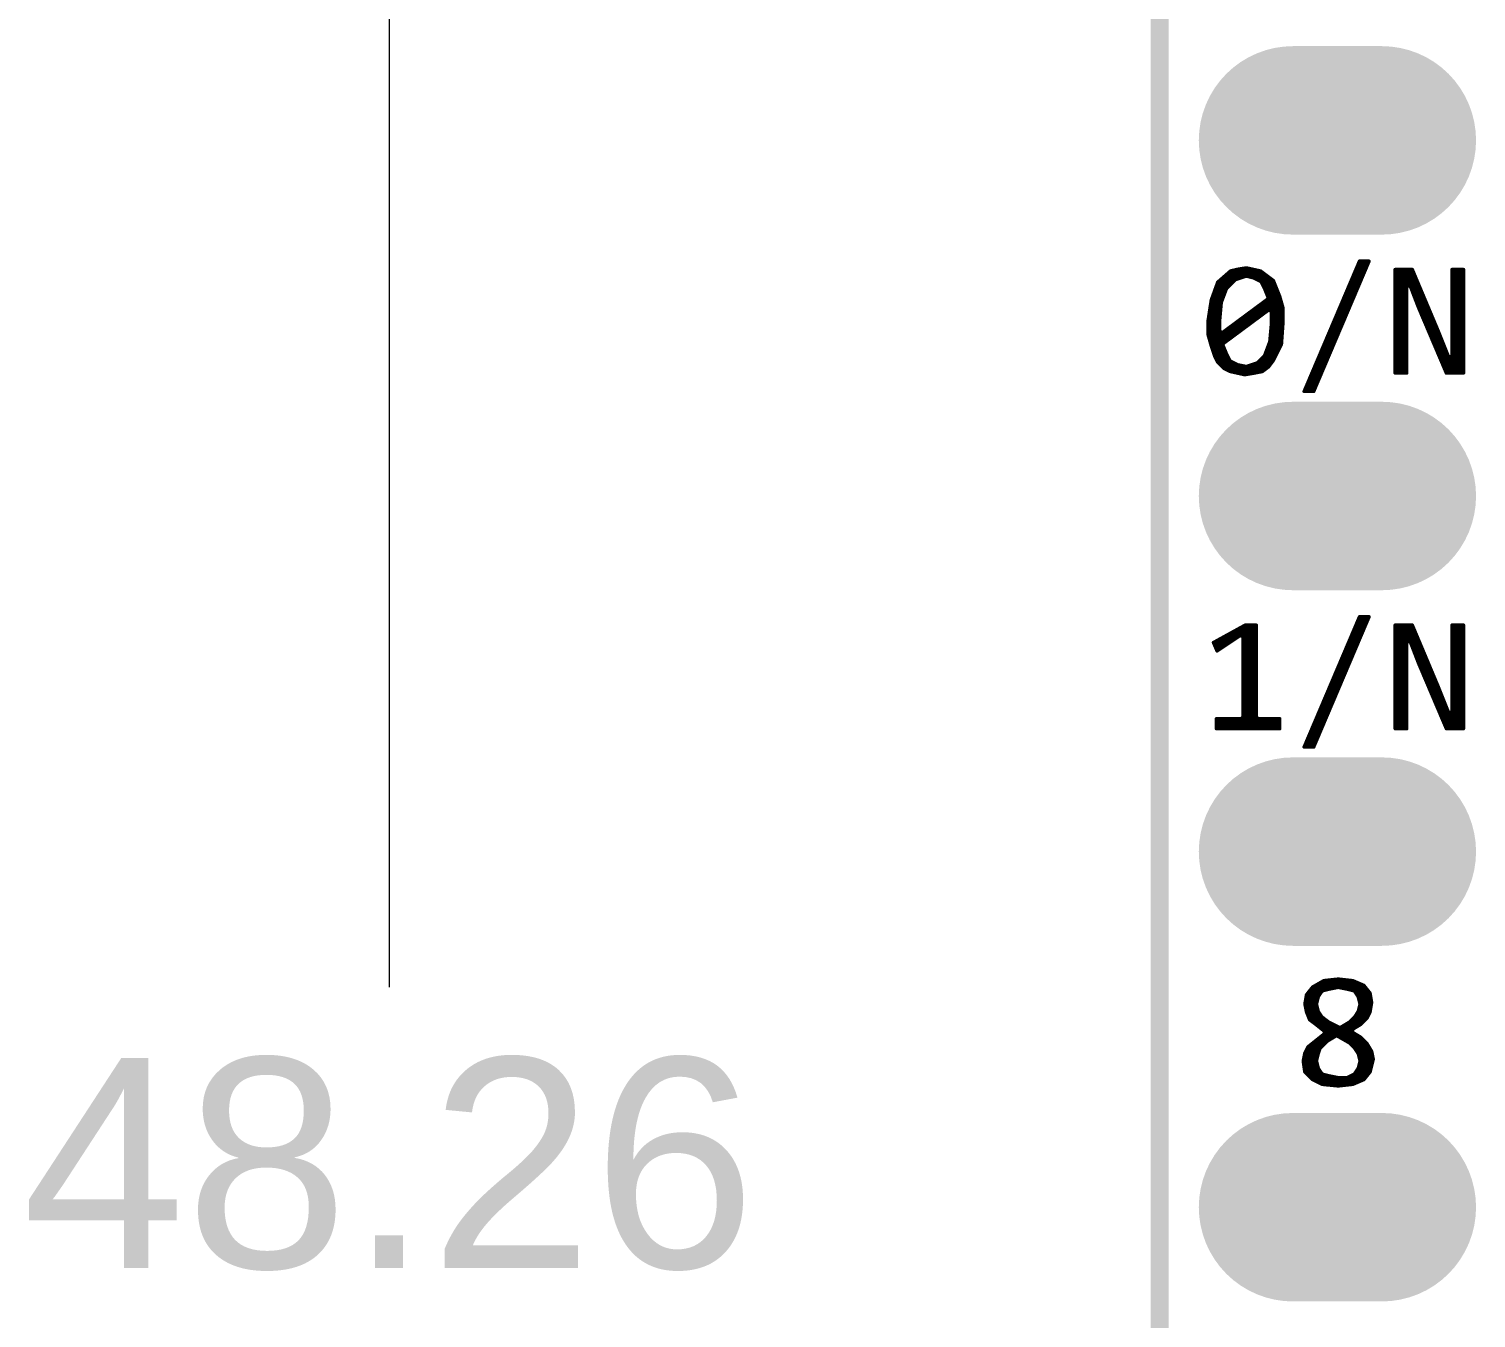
# Model space of a CAD drawing. Extents: x 17.3 to 58.6, y 21.7 to 91.7.
# Drawn here: x 17.32 to 27.66, y 48.43 to 57.64 of the extents above; entities that cross this region are included whole.
import ezdxf

# ---------------------------------------------------------------- set-up
doc = ezdxf.new("R2010")
doc.units = 0
doc.header["$MEASUREMENT"] = 0
doc.layers.get('0').update_dxf_attribs({"linetype": 'CONTINUOUS'})
doc.layers.add('SILKTOP_PHO', color=251, linetype='CONTINUOUS', true_color=0x636466)
doc.styles.get("Standard").update_dxf_attribs({"font": 'arial.ttf'})
doc.dimstyles.new('1', dxfattribs={"dimtxt": 1.5, "dimasz": 1.5, "dimexe": 0.18, "dimexo": 0, "dimgap": 0.5, "dimtad": 0, "dimtih": 1, "dimtoh": 1, "dimzin": 0, "dimdsep": 46, "dimtxsty": 'Standard', "dimcen": 0.09, "dimclrd": 7, "dimadec": 0, "dimazin": 0, "dimtfac": 1, "dimtofl": 0, "dimtmove": 2, "dimatfit": 3, "dimfxl": 1, "dimtolj": 1, "dimtzin": 0, "dimlwd": 15, "dimlwe": 15, "dimarcsym": 0})

# ---------------------------------------------------------------- blocks, each defined once
blk = doc.blocks.new('ROUND_191')
at = {"const_width": 0.0127}
blk.add_lwpolyline([(-0.00635, 0, 1), (0.00635, 0, 1)], format="xyb", close=True, dxfattribs=at)
blk = doc.blocks.new('OBLONG_47')
at = {"const_width": 1.3462}
blk.add_lwpolyline([(0.3175, 0), (-0.3175, 0)], dxfattribs=at)
at = {"const_width": 0.6731}
for points in [[(-0.65405, 0, 1), (0.01905, 0, 1)], [(-0.01905, 0, 1), (0.65405, 0, 1)]]:
    blk.add_lwpolyline(points, format="xyb", close=True, dxfattribs=at)
blk = doc.blocks.new('*D78')
at = {"color": 0, "linetype": 'Continuous', "lineweight": 15, "transparency": 16777216}
for p, q in [((25.9, 73.66), (19.713, 73.66)), ((25.9, 25.4), (19.713, 25.4))]:
    blk.add_line(p, q, dxfattribs=at)
at = {"color": 7, "linetype": 'Continuous', "lineweight": 15, "transparency": 16777216}
for p, q in [((19.893, 72.16), (19.893, 50.796)), ((19.893, 26.9), (19.893, 48.264))]:
    blk.add_line(p, q, dxfattribs=at)
at = {"color": 7, "linetype": 'Continuous', "transparency": 16777216}
for points in [[(19.643, 72.16), (20.143, 72.16), (19.893, 73.66)], [(19.643, 26.9), (20.143, 26.9), (19.893, 25.4)]]:
    blk.add_solid(points, dxfattribs=at)
at = {"color": 0, "linetype": 'Continuous', "transparency": 16777216, "insert": (19.893, 49.53), "char_height": 1.5, "attachment_point": 5}
blk.add_mtext('\\A1;48.26', dxfattribs=at)

msp = doc.modelspace()

# ---------------------------------------------------------------- linework, layer by layer
at = {"const_width": 0.127}
msp.add_lwpolyline([(25.4, 73.159874), (25.4, 25.900126)], dxfattribs=at)
at = {"layer": 'SILKTOP_PHO', "color": 251, "true_color": 0x636466}
for points, const_width in [([(25.4, 73.159874), (25.4, 25.900126)], 0.127), ([(26.018998, 55.933848), (25.950164, 55.922418)], 0.0254), ([(26.0096, 55.873396), (26.0096, 55.932324)], 0.0254), ([(26.12136, 55.911242), (26.018998, 55.933848)], 0.0254), ([(26.827734, 55.981854), (26.43251, 55.052214)], 0.0254), ([(26.500328, 55.052214), (26.895552, 55.981854)], 0.0254), ([(26.8224, 55.809642), (26.8224, 55.969662)], 0.0254), ([(26.895552, 55.981854), (26.827734, 55.981854)], 0.0254), ([(26.8478, 55.869586), (26.8478, 55.981854)], 0.0254), ([(26.8732, 55.929276), (26.8732, 55.981854)], 0.0254), ([(25.815036, 55.831994), (25.769062, 55.704994)], 0.0254), ([(25.905968, 55.911496), (25.815036, 55.831994)], 0.0254), ([(25.8318, 55.601108), (25.8318, 55.846472)], 0.0254), ([(25.8572, 55.73395), (25.8572, 55.868824)], 0.0254), ([(25.879044, 55.78856), (25.938734, 55.848504)], 0.0254), ([(25.8826, 55.79237), (25.8826, 55.890922)], 0.0254), ([(25.950164, 55.922418), (25.905968, 55.911496)], 0.0254), ([(25.908, 55.81777), (25.908, 55.912004)], 0.0254), ([(25.9334, 55.84317), (25.9334, 55.918354)], 0.0254), ([(25.938734, 55.848504), (25.94356, 55.851552)], 0.0254), ([(25.94356, 55.851552), (26.015188, 55.875428)], 0.0254), ([(25.9588, 55.856632), (25.9588, 55.923942)], 0.0254), ([(25.9842, 55.865014), (25.9842, 55.92826)], 0.0254), ([(26.015188, 55.875428), (26.0223, 55.875682)], 0.0254), ([(26.0223, 55.875682), (26.070052, 55.863744)], 0.0254), ([(26.035, 55.87238), (26.035, 55.930292)], 0.0254), ([(26.0604, 55.86603), (26.0604, 55.924704)], 0.0254), ([(26.070052, 55.863744), (26.072592, 55.862728)], 0.0254), ([(26.072592, 55.862728), (26.120344, 55.838852)], 0.0254), ([(26.0858, 55.856124), (26.0858, 55.919116)], 0.0254), ([(26.1112, 55.843424), (26.1112, 55.913528)], 0.0254), ([(26.120344, 55.838852), (26.126186, 55.833264)], 0.0254), ([(26.211784, 55.843424), (26.12136, 55.911242)], 0.0254), ([(26.126186, 55.833264), (26.150062, 55.785258)], 0.0254), ([(26.1366, 55.812182), (26.1366, 55.899812)], 0.0254), ([(26.162, 55.75554), (26.162, 55.880762)], 0.0254), ([(26.1874, 55.637176), (26.1874, 55.861712)], 0.0254), ([(26.258012, 55.727854), (26.211784, 55.843424)], 0.0254), ([(26.2128, 55.275734), (26.2128, 55.840884)], 0.0254), ([(26.7716, 55.690262), (26.7716, 55.850028)], 0.0254), ([(26.797, 55.749952), (26.797, 55.909718)], 0.0254), ([(27.204924, 55.922164), (27.08275, 55.922164)], 0.0254), ([(27.08275, 55.922164), (27.08275, 55.183532)], 0.0254), ([(27.1018, 55.183532), (27.1018, 55.922164)], 0.0254), ([(27.1272, 55.183532), (27.1272, 55.922164)], 0.0254), ([(27.1526, 55.183532), (27.1526, 55.922164)], 0.0254), ([(27.178, 55.816246), (27.178, 55.922164)], 0.0254), ([(27.2034, 55.771542), (27.2034, 55.922164)], 0.0254), ([(27.39263, 55.476394), (27.204924, 55.922164)], 0.0254), ([(27.2288, 55.705502), (27.2288, 55.865268)], 0.0254), ([(27.570684, 55.922164), (27.488642, 55.922164)], 0.0254), ([(27.488642, 55.922164), (27.488642, 55.30215)], 0.0254), ([(27.5082, 55.183532), (27.5082, 55.922164)], 0.0254), ([(27.5336, 55.183532), (27.5336, 55.922164)], 0.0254), ([(27.559, 55.183532), (27.559, 55.922164)], 0.0254), ([(27.570684, 55.183532), (27.570684, 55.922164)], 0.0254), ([(25.781, 55.340504), (25.781, 55.738014)], 0.0254), ([(25.8064, 55.278528), (25.8064, 55.807864)], 0.0254), ([(25.840182, 55.688738), (25.875996, 55.784242)], 0.0254), ([(25.875996, 55.784242), (25.879044, 55.78856)], 0.0254), ([(26.150062, 55.785258), (26.15057, 55.784496)], 0.0254), ([(26.15057, 55.784496), (26.174446, 55.724806)], 0.0254), ([(26.174446, 55.724806), (26.175208, 55.71998)], 0.0254), ([(26.2382, 55.326534), (26.2382, 55.777384)], 0.0254), ([(26.281126, 55.646574), (26.258012, 55.727854)], 0.0254), ([(26.7208, 55.570628), (26.7208, 55.730394)], 0.0254), ([(26.7462, 55.630572), (26.7462, 55.790338)], 0.0254), ([(27.164792, 55.803546), (27.18943, 55.808118)], 0.0254), ([(27.164792, 55.183532), (27.164792, 55.803546)], 0.0254), ([(27.18943, 55.808118), (27.248866, 55.653178)], 0.0254), ([(27.2542, 55.640732), (27.2542, 55.80507)], 0.0254), ([(27.2796, 55.581042), (27.2796, 55.744618)], 0.0254), ([(25.769062, 55.704994), (25.74544, 55.551832)], 0.0254), ([(25.827482, 55.553864), (25.83942, 55.685436)], 0.0254), ([(25.83942, 55.685436), (25.840182, 55.688738)], 0.0254), ([(26.170128, 55.70982), (25.847802, 55.47106)], 0.0254), ([(25.856438, 55.395876), (26.178764, 55.634636)], 0.0254), ([(26.0604, 55.547006), (26.0604, 55.62854)], 0.0254), ([(26.0858, 55.565802), (26.0858, 55.647336)], 0.0254), ([(26.1112, 55.584598), (26.1112, 55.666132)], 0.0254), ([(26.1366, 55.603394), (26.1366, 55.684928)], 0.0254), ([(26.162, 55.62219), (26.162, 55.703724)], 0.0254), ([(26.175208, 55.71998), (26.170128, 55.70982)], 0.0254), ([(26.178764, 55.634636), (26.199084, 55.624476)], 0.0254), ([(26.199084, 55.624476), (26.199084, 55.54091)], 0.0254), ([(26.2636, 55.377334), (26.2636, 55.708042)], 0.0254), ([(26.281126, 55.553356), (26.281126, 55.646574)], 0.0254), ([(26.6954, 55.510938), (26.6954, 55.670704)], 0.0254), ([(27.248866, 55.653178), (27.44851, 55.183532)], 0.0254), ([(27.305, 55.521098), (27.305, 55.68442)], 0.0254), ([(27.3304, 55.461408), (27.3304, 55.623968)], 0.0254), ([(25.74544, 55.551832), (25.74544, 55.459122)], 0.0254), ([(25.7556, 55.423308), (25.7556, 55.618126)], 0.0254), ([(25.827482, 55.552848), (25.827482, 55.553864)], 0.0254), ([(25.827482, 55.48122), (25.827482, 55.552848)], 0.0254), ([(25.9334, 55.452772), (25.9334, 55.53456)], 0.0254), ([(25.9588, 55.471568), (25.9588, 55.553356)], 0.0254), ([(25.9842, 55.490364), (25.9842, 55.572152)], 0.0254), ([(26.0096, 55.509414), (26.0096, 55.590948)], 0.0254), ([(26.035, 55.52821), (26.035, 55.609744)], 0.0254), ([(26.199084, 55.53964), (26.187146, 55.408322)], 0.0254), ([(26.199084, 55.54091), (26.199084, 55.53964)], 0.0254), ([(26.269442, 55.389018), (26.281126, 55.553356)], 0.0254), ([(26.6446, 55.391304), (26.6446, 55.551324)], 0.0254), ([(26.67, 55.451248), (26.67, 55.611014)], 0.0254), ([(27.3558, 55.401718), (27.3558, 55.56377)], 0.0254), ([(25.74544, 55.459122), (25.768808, 55.377588)], 0.0254), ([(25.847802, 55.47106), (25.827482, 55.48122)], 0.0254), ([(25.8318, 55.244746), (25.8318, 55.471568)], 0.0254), ([(25.8572, 55.396384), (25.8572, 55.477918)], 0.0254), ([(25.8826, 55.41518), (25.8826, 55.496714)], 0.0254), ([(25.908, 55.433976), (25.908, 55.515764)], 0.0254), ([(26.5938, 55.271924), (26.5938, 55.43169)], 0.0254), ([(26.6192, 55.331614), (26.6192, 55.49138)], 0.0254), ([(27.3812, 55.342028), (27.3812, 55.503318)], 0.0254), ([(27.464258, 55.297324), (27.39263, 55.476394)], 0.0254), ([(27.4066, 55.282084), (27.4066, 55.441342)], 0.0254), ([(25.768808, 55.377588), (25.792176, 55.306976)], 0.0254), ([(25.851358, 55.385716), (25.856438, 55.395876)], 0.0254), ([(25.85212, 55.38089), (25.851358, 55.385716)], 0.0254), ([(25.87625, 55.3212), (25.85212, 55.38089)], 0.0254), ([(25.8572, 55.219346), (25.8572, 55.368698)], 0.0254), ([(25.876504, 55.320184), (25.87625, 55.3212)], 0.0254), ([(25.90038, 55.272432), (25.876504, 55.320184)], 0.0254), ([(26.186384, 55.40502), (26.15057, 55.309516)], 0.0254), ([(26.162, 55.216044), (26.162, 55.339996)], 0.0254), ([(26.187146, 55.408322), (26.186384, 55.40502)], 0.0254), ([(26.1874, 55.240936), (26.1874, 55.41137)], 0.0254), ([(26.211276, 55.27294), (26.269442, 55.389018)], 0.0254), ([(26.543, 55.15229), (26.543, 55.312056)], 0.0254), ([(26.5684, 55.21198), (26.5684, 55.372)], 0.0254), ([(27.432, 55.222394), (27.432, 55.377842)], 0.0254), ([(27.4574, 55.183532), (27.4574, 55.314342)], 0.0254), ([(25.792176, 55.306976), (25.814782, 55.261764)], 0.0254), ([(25.814782, 55.261764), (25.85974, 55.21706)], 0.0254), ([(25.85974, 55.21706), (25.90419, 55.194708)], 0.0254), ([(25.8826, 55.20563), (25.8826, 55.308246)], 0.0254), ([(25.906222, 55.266844), (25.90038, 55.272432)], 0.0254), ([(25.953974, 55.242968), (25.906222, 55.266844)], 0.0254), ([(25.908, 55.193946), (25.908, 55.265828)], 0.0254), ([(25.9334, 55.188358), (25.9334, 55.253128)], 0.0254), ([(25.957022, 55.241952), (25.953974, 55.242968)], 0.0254), ([(26.016712, 55.230014), (25.957022, 55.241952)], 0.0254), ([(25.9588, 55.182516), (25.9588, 55.241444)], 0.0254), ([(25.9842, 55.176928), (25.9842, 55.236364)], 0.0254), ([(26.0096, 55.172102), (26.0096, 55.231284)], 0.0254), ([(26.023316, 55.230268), (26.016712, 55.230014)], 0.0254), ([(26.094944, 55.254144), (26.023316, 55.230268)], 0.0254), ([(26.035, 55.17642), (26.035, 55.234332)], 0.0254), ([(26.0604, 55.180484), (26.0604, 55.242714)], 0.0254), ([(26.0858, 55.185056), (26.0858, 55.251096)], 0.0254), ([(26.09977, 55.257192), (26.094944, 55.254144)], 0.0254), ([(26.147522, 55.304944), (26.09977, 55.257192)], 0.0254), ([(26.1112, 55.190136), (26.1112, 55.268622)], 0.0254), ([(26.133298, 55.194454), (26.17724, 55.227474)], 0.0254), ([(26.1366, 55.196994), (26.1366, 55.294022)], 0.0254), ([(26.15057, 55.309516), (26.147522, 55.304944)], 0.0254), ([(26.17724, 55.227474), (26.211276, 55.27294)], 0.0254), ([(26.5176, 55.0926), (26.5176, 55.252366)], 0.0254), ([(27.488642, 55.30215), (27.464258, 55.297324)], 0.0254), ([(27.4828, 55.183532), (27.4828, 55.291482)], 0.0254), ([(25.90419, 55.194708), (26.007568, 55.171848)], 0.0254), ([(26.007568, 55.171848), (26.076656, 55.183278)], 0.0254), ([(26.076656, 55.183278), (26.133298, 55.194454)], 0.0254), ([(26.4668, 55.052214), (26.4668, 55.132732)], 0.0254), ([(26.4922, 55.052214), (26.4922, 55.192676)], 0.0254), ([(27.08275, 55.183532), (27.164792, 55.183532)], 0.0254), ([(27.44851, 55.183532), (27.570684, 55.183532)], 0.0254), ([(26.43251, 55.052214), (26.500328, 55.052214)], 0.0254), ([(26.4414, 55.052214), (26.4414, 55.073042)], 0.0254), ([(26.010616, 53.382164), (25.78481, 53.257958)], 0.0254), ([(25.9588, 53.298344), (25.9588, 53.353716)], 0.0254), ([(25.9842, 53.31206), (25.9842, 53.367686)], 0.0254), ([(26.0096, 52.643532), (26.0096, 53.381656)], 0.0254), ([(26.090118, 53.382164), (26.010616, 53.382164)], 0.0254), ([(26.035, 52.643532), (26.035, 53.382164)], 0.0254), ([(26.0604, 52.643532), (26.0604, 53.382164)], 0.0254), ([(26.0858, 52.643532), (26.0858, 53.382164)], 0.0254), ([(26.090118, 52.726336), (26.090118, 53.382164)], 0.0254), ([(26.827734, 53.441854), (26.43251, 52.512214)], 0.0254), ([(26.500328, 52.512214), (26.895552, 53.441854)], 0.0254), ([(26.797, 53.209952), (26.797, 53.369718)], 0.0254), ([(26.8224, 53.269642), (26.8224, 53.429662)], 0.0254), ([(26.895552, 53.441854), (26.827734, 53.441854)], 0.0254), ([(26.8478, 53.329586), (26.8478, 53.441854)], 0.0254), ([(26.8732, 53.389276), (26.8732, 53.441854)], 0.0254), ([(27.204924, 53.382164), (27.08275, 53.382164)], 0.0254), ([(27.08275, 53.382164), (27.08275, 52.643532)], 0.0254), ([(27.1018, 52.643532), (27.1018, 53.382164)], 0.0254), ([(27.1272, 52.643532), (27.1272, 53.382164)], 0.0254), ([(27.1526, 52.643532), (27.1526, 53.382164)], 0.0254), ([(27.178, 53.276246), (27.178, 53.382164)], 0.0254), ([(27.2034, 53.231542), (27.2034, 53.382164)], 0.0254), ([(27.39263, 52.936394), (27.204924, 53.382164)], 0.0254), ([(27.570684, 53.382164), (27.488642, 53.382164)], 0.0254), ([(27.488642, 53.382164), (27.488642, 52.76215)], 0.0254), ([(27.5082, 52.643532), (27.5082, 53.382164)], 0.0254), ([(27.5336, 52.643532), (27.5336, 53.382164)], 0.0254), ([(27.559, 52.643532), (27.559, 53.382164)], 0.0254), ([(27.570684, 52.643532), (27.570684, 53.382164)], 0.0254), ([(25.78481, 53.257958), (25.809956, 53.19903)], 0.0254), ([(25.8064, 53.207412), (25.8064, 53.269896)], 0.0254), ([(25.809956, 53.19903), (25.976326, 53.310028)], 0.0254), ([(25.8318, 53.213508), (25.8318, 53.283866)], 0.0254), ([(25.8572, 53.230526), (25.8572, 53.297836)], 0.0254), ([(25.8826, 53.247544), (25.8826, 53.311806)], 0.0254), ([(25.908, 53.264308), (25.908, 53.325776)], 0.0254), ([(25.9334, 53.281326), (25.9334, 53.339746)], 0.0254), ([(25.976326, 53.310028), (25.996138, 53.29936)], 0.0254), ([(25.996138, 53.29936), (25.996138, 52.726336)], 0.0254), ([(26.7462, 53.090572), (26.7462, 53.250338)], 0.0254), ([(26.7716, 53.150262), (26.7716, 53.310028)], 0.0254), ([(27.164792, 53.263546), (27.18943, 53.268118)], 0.0254), ([(27.164792, 52.643532), (27.164792, 53.263546)], 0.0254), ([(27.18943, 53.268118), (27.248866, 53.113178)], 0.0254), ([(27.2288, 53.165502), (27.2288, 53.325268)], 0.0254), ([(27.2542, 53.100732), (27.2542, 53.26507)], 0.0254), ([(26.7208, 53.030628), (26.7208, 53.190394)], 0.0254), ([(27.2796, 53.041042), (27.2796, 53.204618)], 0.0254), ([(27.305, 52.981098), (27.305, 53.14442)], 0.0254), ([(26.67, 52.911248), (26.67, 53.071014)], 0.0254), ([(26.6954, 52.970938), (26.6954, 53.130704)], 0.0254), ([(27.248866, 53.113178), (27.44851, 52.643532)], 0.0254), ([(27.3304, 52.921408), (27.3304, 53.083968)], 0.0254), ([(26.6192, 52.791614), (26.6192, 52.95138)], 0.0254), ([(26.6446, 52.851304), (26.6446, 53.011324)], 0.0254), ([(27.3558, 52.861718), (27.3558, 53.02377)], 0.0254), ([(27.3812, 52.802028), (27.3812, 52.963318)], 0.0254), ([(27.464258, 52.757324), (27.39263, 52.936394)], 0.0254), ([(26.5684, 52.67198), (26.5684, 52.832)], 0.0254), ([(26.5938, 52.731924), (26.5938, 52.89169)], 0.0254), ([(27.4066, 52.742084), (27.4066, 52.901342)], 0.0254), ([(27.432, 52.682394), (27.432, 52.837842)], 0.0254), ([(25.996138, 52.726336), (25.983438, 52.713636)], 0.0254), ([(26.102818, 52.713636), (26.090118, 52.726336)], 0.0254), ([(26.543, 52.61229), (26.543, 52.772056)], 0.0254), ([(27.4574, 52.643532), (27.4574, 52.774342)], 0.0254), ([(27.488642, 52.76215), (27.464258, 52.757324)], 0.0254), ([(27.4828, 52.643532), (27.4828, 52.751482)], 0.0254), ([(25.983438, 52.713636), (25.80513, 52.713636)], 0.0254), ([(25.80513, 52.713636), (25.80513, 52.643532)], 0.0254), ([(25.80513, 52.643532), (26.25725, 52.643532)], 0.0254), ([(25.8064, 52.643532), (25.8064, 52.713636)], 0.0254), ([(25.8318, 52.643532), (25.8318, 52.713636)], 0.0254), ([(25.8572, 52.643532), (25.8572, 52.713636)], 0.0254), ([(25.8826, 52.643532), (25.8826, 52.713636)], 0.0254), ([(25.908, 52.643532), (25.908, 52.713636)], 0.0254), ([(25.9334, 52.643532), (25.9334, 52.713636)], 0.0254), ([(25.9588, 52.643532), (25.9588, 52.713636)], 0.0254), ([(25.9842, 52.643532), (25.9842, 52.713636)], 0.0254), ([(26.25725, 52.713636), (26.102818, 52.713636)], 0.0254), ([(26.1112, 52.643532), (26.1112, 52.713636)], 0.0254), ([(26.1366, 52.643532), (26.1366, 52.713636)], 0.0254), ([(26.162, 52.643532), (26.162, 52.713636)], 0.0254), ([(26.1874, 52.643532), (26.1874, 52.713636)], 0.0254), ([(26.2128, 52.643532), (26.2128, 52.713636)], 0.0254), ([(26.2382, 52.643532), (26.2382, 52.713636)], 0.0254), ([(26.25725, 52.643532), (26.25725, 52.713636)], 0.0254), ([(26.4922, 52.512214), (26.4922, 52.652676)], 0.0254), ([(26.5176, 52.5526), (26.5176, 52.712366)], 0.0254), ([(27.08275, 52.643532), (27.164792, 52.643532)], 0.0254), ([(27.44851, 52.643532), (27.570684, 52.643532)], 0.0254), ([(26.4414, 52.512214), (26.4414, 52.533042)], 0.0254), ([(26.4668, 52.512214), (26.4668, 52.592732)], 0.0254), ([(26.43251, 52.512214), (26.500328, 52.512214)], 0.0254), ([(26.493216, 50.79746), (26.449274, 50.742088)], 0.0254), ([(26.4668, 50.576226), (26.4668, 50.764186)], 0.0254), ([(26.4922, 50.549048), (26.4922, 50.795936)], 0.0254), ([(26.572464, 50.842672), (26.493216, 50.79746)], 0.0254), ([(26.5176, 50.529744), (26.5176, 50.811176)], 0.0254), ([(26.53411, 50.730658), (26.557986, 50.766472)], 0.0254), ([(26.543, 50.74412), (26.543, 50.825654)], 0.0254), ([(26.557986, 50.766472), (26.565352, 50.771806)], 0.0254), ([(26.565352, 50.771806), (26.613104, 50.783744)], 0.0254), ([(26.5684, 50.772568), (26.5684, 50.840132)], 0.0254), ([(26.676096, 50.854102), (26.572464, 50.842672)], 0.0254), ([(26.5938, 50.778918), (26.5938, 50.844958)], 0.0254), ([(26.613104, 50.783744), (26.613866, 50.783744)], 0.0254), ([(26.613866, 50.783744), (26.673556, 50.795682)], 0.0254), ([(26.6192, 50.78476), (26.6192, 50.847752)], 0.0254), ([(26.6446, 50.78984), (26.6446, 50.850546)], 0.0254), ([(26.67, 50.79492), (26.67, 50.85334)], 0.0254), ([(26.673556, 50.795682), (26.678382, 50.795682)], 0.0254), ([(26.780236, 50.842418), (26.676096, 50.854102)], 0.0254), ([(26.678382, 50.795682), (26.738072, 50.783744)], 0.0254), ([(26.6954, 50.79238), (26.6954, 50.851816)], 0.0254), ([(26.7208, 50.7873), (26.7208, 50.849022)], 0.0254), ([(26.738072, 50.783744), (26.738834, 50.783744)], 0.0254), ([(26.738834, 50.783744), (26.786586, 50.771806)], 0.0254), ([(26.7462, 50.781712), (26.7462, 50.846228)], 0.0254), ([(26.7716, 50.775362), (26.7716, 50.843434)], 0.0254), ([(26.858976, 50.808636), (26.780236, 50.842418)], 0.0254), ([(26.786586, 50.771806), (26.793952, 50.766472)], 0.0254), ([(26.793952, 50.766472), (26.817828, 50.730658)], 0.0254), ([(26.797, 50.7619), (26.797, 50.835306)], 0.0254), ([(26.8224, 50.715672), (26.8224, 50.824384)], 0.0254), ([(26.8478, 50.543206), (26.8478, 50.813462)], 0.0254), ([(26.902664, 50.754026), (26.858976, 50.808636)], 0.0254), ([(26.8732, 50.568606), (26.8732, 50.79111)], 0.0254), ([(26.449274, 50.742088), (26.438098, 50.676048)], 0.0254), ([(26.438098, 50.676048), (26.449274, 50.61966)], 0.0254), ([(26.4414, 50.659792), (26.4414, 50.695606)], 0.0254), ([(26.520394, 50.678842), (26.532332, 50.726594)], 0.0254), ([(26.520394, 50.672746), (26.520394, 50.678842)], 0.0254), ([(26.532332, 50.624994), (26.520394, 50.672746)], 0.0254), ([(26.532332, 50.726594), (26.53411, 50.730658)], 0.0254), ([(26.817828, 50.730658), (26.819606, 50.726594)], 0.0254), ([(26.819606, 50.726594), (26.831544, 50.678842)], 0.0254), ([(26.831544, 50.672746), (26.819606, 50.624994)], 0.0254), ([(26.831544, 50.678842), (26.831544, 50.672746)], 0.0254), ([(26.8986, 50.612294), (26.8986, 50.75936)], 0.0254), ([(26.91384, 50.687732), (26.902664, 50.754026)], 0.0254), ([(26.902664, 50.620168), (26.91384, 50.687732)], 0.0254), ([(26.449274, 50.61966), (26.471626, 50.564542)], 0.0254), ([(26.471626, 50.564542), (26.51633, 50.53076)], 0.0254), ([(26.53411, 50.62093), (26.532332, 50.624994)], 0.0254), ([(26.557986, 50.585116), (26.53411, 50.62093)], 0.0254), ([(26.543, 50.509424), (26.543, 50.607722)], 0.0254), ([(26.56078, 50.582068), (26.557986, 50.585116)], 0.0254), ([(26.608532, 50.546254), (26.56078, 50.582068)], 0.0254), ([(26.5684, 50.489104), (26.5684, 50.57648)], 0.0254), ([(26.5938, 50.408586), (26.5938, 50.55743)], 0.0254), ([(26.792428, 50.583338), (26.756614, 50.547524)], 0.0254), ([(26.7716, 50.489358), (26.7716, 50.56251)], 0.0254), ([(26.793952, 50.585116), (26.792428, 50.583338)], 0.0254), ([(26.817828, 50.62093), (26.793952, 50.585116)], 0.0254), ([(26.797, 50.507646), (26.797, 50.589688)], 0.0254), ([(26.819606, 50.624994), (26.817828, 50.62093)], 0.0254), ([(26.8224, 50.522886), (26.8224, 50.63617)], 0.0254), ([(26.835354, 50.53076), (26.880566, 50.575972)], 0.0254), ([(26.880566, 50.575972), (26.902664, 50.620168)], 0.0254), ([(26.576528, 50.462942), (26.45918, 50.369216)], 0.0254), ([(26.51633, 50.53076), (26.516838, 50.530506)], 0.0254), ([(26.516838, 50.530506), (26.576528, 50.482754)], 0.0254), ([(26.5684, 50.383186), (26.5684, 50.456592)], 0.0254), ([(26.576528, 50.482754), (26.576528, 50.462942)], 0.0254), ([(26.610564, 50.544984), (26.608532, 50.546254)], 0.0254), ([(26.682192, 50.50917), (26.610564, 50.544984)], 0.0254), ([(26.6192, 50.424842), (26.6192, 50.540666)], 0.0254), ([(26.6446, 50.440082), (26.6446, 50.527966)], 0.0254), ([(26.67, 50.44821), (26.67, 50.515266)], 0.0254), ([(26.694384, 50.509678), (26.682192, 50.50917)], 0.0254), ([(26.754074, 50.545492), (26.694384, 50.509678)], 0.0254), ([(26.6954, 50.433732), (26.6954, 50.510186)], 0.0254), ([(26.7208, 50.419254), (26.7208, 50.525426)], 0.0254), ([(26.7462, 50.404776), (26.7462, 50.540666)], 0.0254), ([(26.756614, 50.547524), (26.754074, 50.545492)], 0.0254), ([(26.7716, 50.383186), (26.7716, 50.480214)], 0.0254), ([(26.776934, 50.495708), (26.835354, 50.53076)], 0.0254), ([(26.776934, 50.473864), (26.776934, 50.495708)], 0.0254), ([(26.835354, 50.438812), (26.776934, 50.473864)], 0.0254), ([(26.797, 50.356008), (26.797, 50.461926)], 0.0254), ([(26.45918, 50.369216), (26.437336, 50.325274)], 0.0254), ([(26.4668, 50.162714), (26.4668, 50.375312)], 0.0254), ([(26.4922, 50.137314), (26.4922, 50.395632)], 0.0254), ([(26.5176, 50.12436), (26.5176, 50.415952)], 0.0254), ([(26.532586, 50.321718), (26.544524, 50.357532)], 0.0254), ([(26.543, 50.35296), (26.543, 50.436272)], 0.0254), ([(26.544524, 50.357532), (26.547572, 50.362358)], 0.0254), ([(26.547572, 50.362358), (26.595324, 50.41011)], 0.0254), ([(26.595324, 50.41011), (26.597864, 50.412142)], 0.0254), ([(26.597864, 50.412142), (26.657554, 50.447956)], 0.0254), ([(26.657554, 50.447956), (26.670254, 50.447956)], 0.0254), ([(26.670254, 50.447956), (26.75382, 50.400204)], 0.0254), ([(26.75382, 50.400204), (26.756614, 50.398172)], 0.0254), ([(26.756614, 50.398172), (26.792428, 50.362358)], 0.0254), ([(26.792428, 50.362358), (26.793952, 50.36058)], 0.0254), ([(26.793952, 50.36058), (26.817828, 50.324766)], 0.0254), ([(26.8224, 50.309526), (26.8224, 50.446686)], 0.0254), ([(26.88082, 50.393346), (26.835354, 50.438812)], 0.0254), ([(26.8478, 50.132234), (26.8478, 50.426366)], 0.0254), ([(26.8732, 50.154586), (26.8732, 50.400966)], 0.0254), ([(26.914602, 50.336958), (26.88082, 50.393346)], 0.0254), ([(26.8986, 50.186336), (26.8986, 50.363628)], 0.0254), ([(26.437336, 50.325274), (26.42616, 50.269394)], 0.0254), ([(26.42616, 50.269394), (26.437082, 50.192178)], 0.0254), ([(26.4414, 50.188114), (26.4414, 50.333402)], 0.0254), ([(26.520394, 50.27295), (26.532332, 50.320702)], 0.0254), ([(26.520394, 50.266854), (26.520394, 50.27295)], 0.0254), ([(26.532332, 50.219102), (26.520394, 50.266854)], 0.0254), ([(26.532332, 50.320702), (26.532586, 50.321718)], 0.0254), ([(26.817828, 50.324766), (26.819606, 50.320702)], 0.0254), ([(26.819606, 50.320702), (26.831544, 50.27295)], 0.0254), ([(26.831544, 50.266854), (26.819606, 50.219102)], 0.0254), ([(26.831544, 50.27295), (26.831544, 50.266854)], 0.0254), ([(26.903172, 50.191924), (26.925524, 50.282094)], 0.0254), ([(26.925524, 50.282094), (26.914602, 50.336958)], 0.0254), ([(26.924, 50.27549), (26.924, 50.290222)], 0.0254), ([(26.437082, 50.192178), (26.492454, 50.13706)], 0.0254), ([(26.53411, 50.215038), (26.532332, 50.219102)], 0.0254), ([(26.557986, 50.179224), (26.53411, 50.215038)], 0.0254), ([(26.543, 50.11166), (26.543, 50.201576)], 0.0254), ([(26.565352, 50.17389), (26.557986, 50.179224)], 0.0254), ([(26.613104, 50.161952), (26.565352, 50.17389)], 0.0254), ([(26.5684, 50.102262), (26.5684, 50.173128)], 0.0254), ([(26.5938, 50.099722), (26.5938, 50.166778)], 0.0254), ([(26.613866, 50.161952), (26.613104, 50.161952)], 0.0254), ([(26.673556, 50.150014), (26.613866, 50.161952)], 0.0254), ([(26.6192, 50.097182), (26.6192, 50.160682)], 0.0254), ([(26.6446, 50.094642), (26.6446, 50.155602)], 0.0254), ([(26.67, 50.092102), (26.67, 50.150522)], 0.0254), ([(26.676096, 50.14976), (26.673556, 50.150014)], 0.0254), ([(26.735786, 50.14976), (26.676096, 50.14976)], 0.0254), ([(26.6954, 50.093626), (26.6954, 50.14976)], 0.0254), ([(26.7208, 50.096674), (26.7208, 50.14976)], 0.0254), ([(26.741374, 50.15103), (26.735786, 50.14976)], 0.0254), ([(26.789126, 50.174906), (26.741374, 50.15103)], 0.0254), ([(26.7462, 50.099468), (26.7462, 50.15357)], 0.0254), ([(26.7716, 50.102262), (26.7716, 50.16627)], 0.0254), ([(26.793952, 50.179224), (26.789126, 50.174906)], 0.0254), ([(26.817828, 50.215038), (26.793952, 50.179224)], 0.0254), ([(26.797, 50.11039), (26.797, 50.183796)], 0.0254), ([(26.819606, 50.219102), (26.817828, 50.215038)], 0.0254), ([(26.8224, 50.121312), (26.8224, 50.230024)], 0.0254), ([(26.858976, 50.13706), (26.903172, 50.191924)], 0.0254), ([(26.492454, 50.13706), (26.560272, 50.103278)], 0.0254), ([(26.560272, 50.103278), (26.675842, 50.091594)], 0.0254), ([(26.675842, 50.091594), (26.780236, 50.103278)], 0.0254), ([(26.780236, 50.103278), (26.858976, 50.13706)], 0.0254)]:
    msp.add_lwpolyline(points, dxfattribs=dict(at, const_width=const_width))

# ---------------------------------------------------------------- block references
for p in [(26.67, 56.844946), (26.67, 54.304946), (26.67, 51.764946), (26.67, 49.224946)]:
    msp.add_blockref('OBLONG_47', p)
for p in [(26.0096, 55.932324), (26.018998, 55.933848), (26.8224, 55.969662), (26.827734, 55.981854), (26.8478, 55.981854), (26.8732, 55.981854), (26.895552, 55.981854), (26.895552, 55.981854), (25.815036, 55.831994), (25.8318, 55.846472), (25.8572, 55.868824), (25.8826, 55.890922), (25.905968, 55.911496), (25.908, 55.912004), (25.9334, 55.918354), (25.9334, 55.84317), (25.938734, 55.848504), (25.94356, 55.851552), (25.950164, 55.922418), (25.9588, 55.923942), (25.9588, 55.856632), (25.9842, 55.92826), (25.9842, 55.865014), (26.0096, 55.873396), (26.015188, 55.875428), (26.0223, 55.875682), (26.035, 55.930292), (26.035, 55.87238), (26.0604, 55.924704), (26.0604, 55.86603), (26.070052, 55.863744), (26.072592, 55.862728), (26.0858, 55.919116), (26.0858, 55.856124), (26.1112, 55.913528), (26.1112, 55.843424), (26.120344, 55.838852), (26.12136, 55.911242), (26.126186, 55.833264), (26.1366, 55.899812), (26.162, 55.880762), (26.1874, 55.861712), (26.211784, 55.843424), (26.2128, 55.840884), (26.7716, 55.850028), (26.797, 55.909718), (26.8478, 55.869586), (26.8732, 55.929276), (27.08275, 55.922164), (27.1018, 55.922164), (27.1272, 55.922164), (27.1526, 55.922164), (27.178, 55.922164), (27.2034, 55.922164), (27.204924, 55.922164), (27.2288, 55.865268), (27.488642, 55.922164), (27.5082, 55.922164), (27.5336, 55.922164), (27.559, 55.922164), (27.570684, 55.922164), (27.570684, 55.922164), (25.781, 55.738014), (25.8064, 55.807864), (25.8572, 55.73395), (25.875996, 55.784242), (25.879044, 55.78856), (25.8826, 55.79237), (25.908, 55.81777), (26.1366, 55.812182), (26.150062, 55.785258), (26.15057, 55.784496), (26.162, 55.75554), (26.174446, 55.724806), (26.2382, 55.777384), (26.258012, 55.727854), (26.7208, 55.730394), (26.7462, 55.790338), (26.797, 55.749952), (26.8224, 55.809642), (27.164792, 55.803546), (27.178, 55.816246), (27.18943, 55.808118), (27.2034, 55.771542), (27.2542, 55.80507), (27.2796, 55.744618), (25.769062, 55.704994), (25.83942, 55.685436), (25.840182, 55.688738), (26.0604, 55.62854), (26.0858, 55.647336), (26.1112, 55.666132), (26.1366, 55.684928), (26.162, 55.703724), (26.162, 55.62219), (26.170128, 55.70982), (26.175208, 55.71998), (26.175208, 55.71998), (26.178764, 55.634636), (26.1874, 55.637176), (26.199084, 55.624476), (26.199084, 55.624476), (26.2636, 55.708042), (26.281126, 55.646574), (26.281126, 55.646574), (26.6954, 55.670704), (26.7462, 55.630572), (26.7716, 55.690262), (27.2288, 55.705502), (27.248866, 55.653178), (27.2542, 55.640732), (27.305, 55.68442), (27.3304, 55.623968), (25.74544, 55.551832), (25.7556, 55.618126), (25.827482, 55.553864), (25.827482, 55.552848), (25.8318, 55.601108), (25.9334, 55.53456), (25.9588, 55.553356), (25.9842, 55.572152), (26.0096, 55.590948), (26.035, 55.609744), (26.035, 55.52821), (26.0604, 55.547006), (26.0858, 55.565802), (26.1112, 55.584598), (26.1366, 55.603394), (26.199084, 55.54091), (26.199084, 55.53964), (26.281126, 55.553356), (26.6446, 55.551324), (26.67, 55.611014), (26.7208, 55.570628), (27.2796, 55.581042), (27.305, 55.521098), (27.3558, 55.56377), (25.74544, 55.459122), (25.7556, 55.423308), (25.827482, 55.48122), (25.8318, 55.471568), (25.847802, 55.47106), (25.8572, 55.477918), (25.8826, 55.496714), (25.8826, 55.41518), (25.908, 55.515764), (25.908, 55.433976), (25.9334, 55.452772), (25.9588, 55.471568), (25.9842, 55.490364), (26.0096, 55.509414), (26.5938, 55.43169), (26.6192, 55.49138), (26.67, 55.451248), (26.6954, 55.510938), (27.3304, 55.461408), (27.3812, 55.503318), (27.39263, 55.476394), (27.4066, 55.441342), (25.768808, 55.377588), (25.781, 55.340504), (25.851358, 55.385716), (25.85212, 55.38089), (25.85212, 55.38089), (25.856438, 55.395876), (25.8572, 55.396384), (25.8572, 55.368698), (25.87625, 55.3212), (25.876504, 55.320184), (26.162, 55.339996), (26.186384, 55.40502), (26.187146, 55.408322), (26.1874, 55.41137), (26.2382, 55.326534), (26.2636, 55.377334), (26.269442, 55.389018), (26.543, 55.312056), (26.5684, 55.372), (26.6192, 55.331614), (26.6446, 55.391304), (27.3558, 55.401718), (27.3812, 55.342028), (27.432, 55.377842), (27.4574, 55.314342), (25.792176, 55.306976), (25.8064, 55.278528), (25.814782, 55.261764), (25.8318, 55.244746), (25.8572, 55.219346), (25.85974, 55.21706), (25.8826, 55.308246), (25.90038, 55.272432), (25.906222, 55.266844), (25.908, 55.265828), (25.9334, 55.253128), (25.953974, 55.242968), (25.957022, 55.241952), (25.9588, 55.241444), (25.9842, 55.236364), (26.0096, 55.231284), (26.016712, 55.230014), (26.023316, 55.230268), (26.035, 55.234332), (26.0604, 55.242714), (26.0858, 55.251096), (26.094944, 55.254144), (26.09977, 55.257192), (26.1112, 55.268622), (26.1366, 55.294022), (26.147522, 55.304944), (26.15057, 55.309516), (26.162, 55.216044), (26.17724, 55.227474), (26.1874, 55.240936), (26.211276, 55.27294), (26.2128, 55.275734), (26.5176, 55.252366), (26.5684, 55.21198), (26.5938, 55.271924), (27.4066, 55.282084), (27.432, 55.222394), (27.464258, 55.297324), (27.4828, 55.291482), (27.488642, 55.30215), (25.8826, 55.20563), (25.90419, 55.194708), (25.908, 55.193946), (25.9334, 55.188358), (25.9588, 55.182516), (25.9842, 55.176928), (26.007568, 55.171848), (26.0096, 55.172102), (26.035, 55.17642), (26.0604, 55.180484), (26.076656, 55.183278), (26.0858, 55.185056), (26.1112, 55.190136), (26.133298, 55.194454), (26.133298, 55.194454), (26.1366, 55.196994), (26.4668, 55.132732), (26.4922, 55.192676), (26.543, 55.15229), (27.08275, 55.183532), (27.1018, 55.183532), (27.1272, 55.183532), (27.1526, 55.183532), (27.164792, 55.183532), (27.44851, 55.183532), (27.4574, 55.183532), (27.4828, 55.183532), (27.5082, 55.183532), (27.5336, 55.183532), (27.559, 55.183532), (27.570684, 55.183532), (26.43251, 55.052214), (26.4414, 55.073042), (26.4414, 55.052214), (26.4668, 55.052214), (26.4922, 55.052214), (26.500328, 55.052214), (26.5176, 55.0926), (25.9588, 53.353716), (25.9842, 53.367686), (26.0096, 53.381656), (26.010616, 53.382164), (26.035, 53.382164), (26.0604, 53.382164), (26.0858, 53.382164), (26.090118, 53.382164), (26.797, 53.369718), (26.8224, 53.429662), (26.827734, 53.441854), (26.8478, 53.441854), (26.8732, 53.441854), (26.8732, 53.389276), (26.895552, 53.441854), (26.895552, 53.441854), (27.08275, 53.382164), (27.1018, 53.382164), (27.1272, 53.382164), (27.1526, 53.382164), (27.178, 53.382164), (27.2034, 53.382164), (27.204924, 53.382164), (27.488642, 53.382164), (27.5082, 53.382164), (27.5336, 53.382164), (27.559, 53.382164), (27.570684, 53.382164), (27.570684, 53.382164), (25.78481, 53.257958), (25.8064, 53.269896), (25.8318, 53.283866), (25.8572, 53.297836), (25.8826, 53.311806), (25.8826, 53.247544), (25.908, 53.325776), (25.908, 53.264308), (25.9334, 53.339746), (25.9334, 53.281326), (25.9588, 53.298344), (25.976326, 53.310028), (25.9842, 53.31206), (25.996138, 53.29936), (26.7462, 53.250338), (26.7716, 53.310028), (26.8224, 53.269642), (26.8478, 53.329586), (27.164792, 53.263546), (27.178, 53.276246), (27.18943, 53.268118), (27.2288, 53.325268), (27.2542, 53.26507), (25.8064, 53.207412), (25.809956, 53.19903), (25.8318, 53.213508), (25.8572, 53.230526), (26.7208, 53.190394), (26.7716, 53.150262), (26.797, 53.209952), (27.2034, 53.231542), (27.2288, 53.165502), (27.2796, 53.204618), (27.305, 53.14442), (26.67, 53.071014), (26.6954, 53.130704), (26.7462, 53.090572), (27.248866, 53.113178), (27.2542, 53.100732), (27.2796, 53.041042), (27.3304, 53.083968), (26.6192, 52.95138), (26.6446, 53.011324), (26.6954, 52.970938), (26.7208, 53.030628), (27.305, 52.981098), (27.3558, 53.02377), (27.3812, 52.963318), (27.39263, 52.936394), (26.5684, 52.832), (26.5938, 52.89169), (26.6446, 52.851304), (26.67, 52.911248), (27.3304, 52.921408), (27.3558, 52.861718), (27.4066, 52.901342), (27.432, 52.837842), (25.996138, 52.726336), (26.090118, 52.726336), (26.543, 52.772056), (26.5938, 52.731924), (26.6192, 52.791614), (27.3812, 52.802028), (27.4066, 52.742084), (27.4574, 52.774342), (27.464258, 52.757324), (27.4828, 52.751482), (27.488642, 52.76215), (25.80513, 52.713636), (25.80513, 52.643532), (25.8064, 52.713636), (25.8064, 52.643532), (25.8318, 52.713636), (25.8318, 52.643532), (25.8572, 52.713636), (25.8572, 52.643532), (25.8826, 52.713636), (25.8826, 52.643532), (25.908, 52.713636), (25.908, 52.643532), (25.9334, 52.713636), (25.9334, 52.643532), (25.9588, 52.713636), (25.9588, 52.643532), (25.983438, 52.713636), (25.9842, 52.713636), (25.9842, 52.643532), (26.0096, 52.643532), (26.035, 52.643532), (26.0604, 52.643532), (26.0858, 52.643532), (26.102818, 52.713636), (26.1112, 52.713636), (26.1112, 52.643532), (26.1366, 52.713636), (26.1366, 52.643532), (26.162, 52.713636), (26.162, 52.643532), (26.1874, 52.713636), (26.1874, 52.643532), (26.2128, 52.713636), (26.2128, 52.643532), (26.2382, 52.713636), (26.2382, 52.643532), (26.25725, 52.713636), (26.25725, 52.713636), (26.25725, 52.643532), (26.4922, 52.652676), (26.5176, 52.712366), (26.5684, 52.67198), (27.08275, 52.643532), (27.1018, 52.643532), (27.1272, 52.643532), (27.1526, 52.643532), (27.164792, 52.643532), (27.432, 52.682394), (27.44851, 52.643532), (27.4574, 52.643532), (27.4828, 52.643532), (27.5082, 52.643532), (27.5336, 52.643532), (27.559, 52.643532), (27.570684, 52.643532), (26.4414, 52.533042), (26.4668, 52.592732), (26.5176, 52.5526), (26.543, 52.61229), (26.43251, 52.512214), (26.4414, 52.512214), (26.4668, 52.512214), (26.4922, 52.512214), (26.500328, 52.512214), (26.4668, 50.764186), (26.4922, 50.795936), (26.493216, 50.79746), (26.5176, 50.811176), (26.543, 50.825654), (26.557986, 50.766472), (26.565352, 50.771806), (26.5684, 50.840132), (26.5684, 50.772568), (26.572464, 50.842672), (26.5938, 50.844958), (26.5938, 50.778918), (26.613104, 50.783744), (26.613866, 50.783744), (26.6192, 50.847752), (26.6192, 50.78476), (26.6446, 50.850546), (26.6446, 50.78984), (26.67, 50.85334), (26.67, 50.79492), (26.673556, 50.795682), (26.676096, 50.854102), (26.678382, 50.795682), (26.6954, 50.851816), (26.6954, 50.79238), (26.7208, 50.849022), (26.7208, 50.7873), (26.738072, 50.783744), (26.738834, 50.783744), (26.7462, 50.846228), (26.7462, 50.781712), (26.7716, 50.843434), (26.7716, 50.775362), (26.780236, 50.842418), (26.786586, 50.771806), (26.793952, 50.766472), (26.797, 50.835306), (26.797, 50.7619), (26.8224, 50.824384), (26.8478, 50.813462), (26.858976, 50.808636), (26.8732, 50.79111), (26.438098, 50.676048), (26.4414, 50.695606), (26.4414, 50.659792), (26.449274, 50.742088), (26.520394, 50.678842), (26.520394, 50.672746), (26.532332, 50.726594), (26.53411, 50.730658), (26.543, 50.74412), (26.817828, 50.730658), (26.819606, 50.726594), (26.8224, 50.715672), (26.831544, 50.678842), (26.831544, 50.672746), (26.831544, 50.672746), (26.8986, 50.75936), (26.902664, 50.754026), (26.91384, 50.687732), (26.449274, 50.61966), (26.4668, 50.576226), (26.471626, 50.564542), (26.532332, 50.624994), (26.53411, 50.62093), (26.543, 50.607722), (26.557986, 50.585116), (26.56078, 50.582068), (26.5684, 50.57648), (26.5938, 50.55743), (26.7716, 50.56251), (26.792428, 50.583338), (26.793952, 50.585116), (26.797, 50.589688), (26.817828, 50.62093), (26.819606, 50.624994), (26.8224, 50.63617), (26.8732, 50.568606), (26.880566, 50.575972), (26.8986, 50.612294), (26.902664, 50.620168), (26.4922, 50.549048), (26.51633, 50.53076), (26.516838, 50.530506), (26.5176, 50.529744), (26.543, 50.509424), (26.5684, 50.489104), (26.5684, 50.456592), (26.576528, 50.482754), (26.576528, 50.462942), (26.608532, 50.546254), (26.610564, 50.544984), (26.6192, 50.540666), (26.6446, 50.527966), (26.67, 50.515266), (26.682192, 50.50917), (26.694384, 50.509678), (26.6954, 50.510186), (26.7208, 50.525426), (26.7462, 50.540666), (26.754074, 50.545492), (26.756614, 50.547524), (26.7716, 50.489358), (26.7716, 50.480214), (26.776934, 50.495708), (26.776934, 50.473864), (26.797, 50.507646), (26.797, 50.461926), (26.8224, 50.522886), (26.835354, 50.53076), (26.8478, 50.543206), (26.45918, 50.369216), (26.4668, 50.375312), (26.4922, 50.395632), (26.5176, 50.415952), (26.543, 50.436272), (26.543, 50.35296), (26.544524, 50.357532), (26.547572, 50.362358), (26.5684, 50.383186), (26.5938, 50.408586), (26.595324, 50.41011), (26.597864, 50.412142), (26.6192, 50.424842), (26.6446, 50.440082), (26.657554, 50.447956), (26.67, 50.44821), (26.670254, 50.447956), (26.6954, 50.433732), (26.7208, 50.419254), (26.7462, 50.404776), (26.75382, 50.400204), (26.756614, 50.398172), (26.7716, 50.383186), (26.792428, 50.362358), (26.793952, 50.36058), (26.797, 50.356008), (26.8224, 50.446686), (26.835354, 50.438812), (26.8478, 50.426366), (26.8732, 50.400966), (26.88082, 50.393346), (26.8986, 50.363628), (26.42616, 50.269394), (26.437336, 50.325274), (26.4414, 50.333402), (26.520394, 50.27295), (26.520394, 50.266854), (26.532332, 50.320702), (26.532586, 50.321718), (26.817828, 50.324766), (26.819606, 50.320702), (26.8224, 50.309526), (26.831544, 50.27295), (26.831544, 50.266854), (26.831544, 50.266854), (26.914602, 50.336958), (26.924, 50.290222), (26.924, 50.27549), (26.925524, 50.282094), (26.925524, 50.282094), (26.437082, 50.192178), (26.4414, 50.188114), (26.4668, 50.162714), (26.532332, 50.219102), (26.53411, 50.215038), (26.543, 50.201576), (26.557986, 50.179224), (26.565352, 50.17389), (26.5684, 50.173128), (26.5938, 50.166778), (26.613104, 50.161952), (26.613866, 50.161952), (26.6192, 50.160682), (26.6446, 50.155602), (26.67, 50.150522), (26.673556, 50.150014), (26.676096, 50.14976), (26.6954, 50.14976), (26.7208, 50.14976), (26.735786, 50.14976), (26.741374, 50.15103), (26.7462, 50.15357), (26.7716, 50.16627), (26.789126, 50.174906), (26.793952, 50.179224), (26.797, 50.183796), (26.817828, 50.215038), (26.819606, 50.219102), (26.8224, 50.230024), (26.8732, 50.154586), (26.8986, 50.186336), (26.903172, 50.191924), (26.4922, 50.137314), (26.492454, 50.13706), (26.5176, 50.12436), (26.543, 50.11166), (26.560272, 50.103278), (26.5684, 50.102262), (26.5938, 50.099722), (26.6192, 50.097182), (26.6446, 50.094642), (26.67, 50.092102), (26.675842, 50.091594), (26.6954, 50.093626), (26.7208, 50.096674), (26.7462, 50.099468), (26.7716, 50.102262), (26.780236, 50.103278), (26.797, 50.11039), (26.8224, 50.121312), (26.8478, 50.132234), (26.858976, 50.13706)]:
    msp.add_blockref('ROUND_191', p, dxfattribs=at)

# ---------------------------------------------------------------- dimensions: what is measured, and where the dimension line sits
at = {"linetype": 'Continuous'}
dim = msp.add_linear_dim(base=(19.893247, 73.66), p1=(25.900126, 25.4), p2=(25.900126, 73.66), angle=90, dimstyle='1', dxfattribs=at)
dim.commit()
dim.dimension.update_dxf_attribs({"geometry": '*D78', "text_midpoint": (19.893247, 49.53)})

doc.saveas('drawing.dxf')
